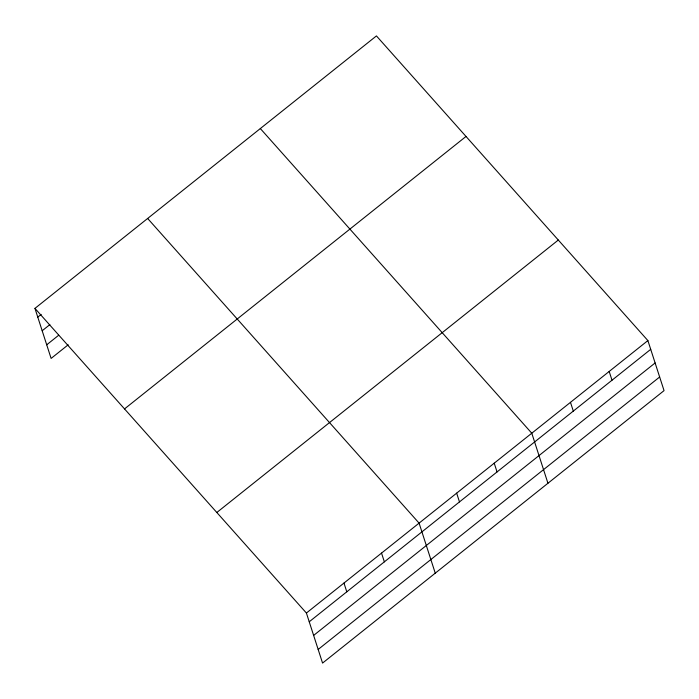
<?xml version="1.0" encoding="UTF-8"?>
<svg xmlns="http://www.w3.org/2000/svg" width="699" height="699" viewBox="0 0 699 699"><rect width="100%" height="100%" fill="white"/><g stroke="black" fill="none" stroke-linecap="round" stroke-linejoin="round"><path stroke-width="1.05" d="M34.95 308.381L376.438 35.92L647.886 340.579L664.05 390.619L322.562 663.08L306.407 613.032L34.95 308.381L51.114 358.421L68.187 344.799M37.781 317.136L41.189 314.41M42.176 330.758L49.865 324.624M46.711 344.799L58.664 335.258M124.527 408.915L466.015 136.454M216.821 512.498L558.309 240.037M306.407 613.032L647.886 340.579M309.229 621.787L650.717 349.334M313.633 635.417L655.112 362.956M318.167 649.45L659.646 376.997M260.325 128.555L531.782 433.214L547.946 483.254M147.638 218.464L419.094 523.123L435.259 573.171M609.187 371.457L612.009 380.212M570.48 402.336L573.311 411.091M494.219 463.184L497.05 471.939M456.657 493.153L459.479 501.908M381.532 553.092L384.354 561.847M343.969 583.062L346.791 591.817"/></g></svg>
